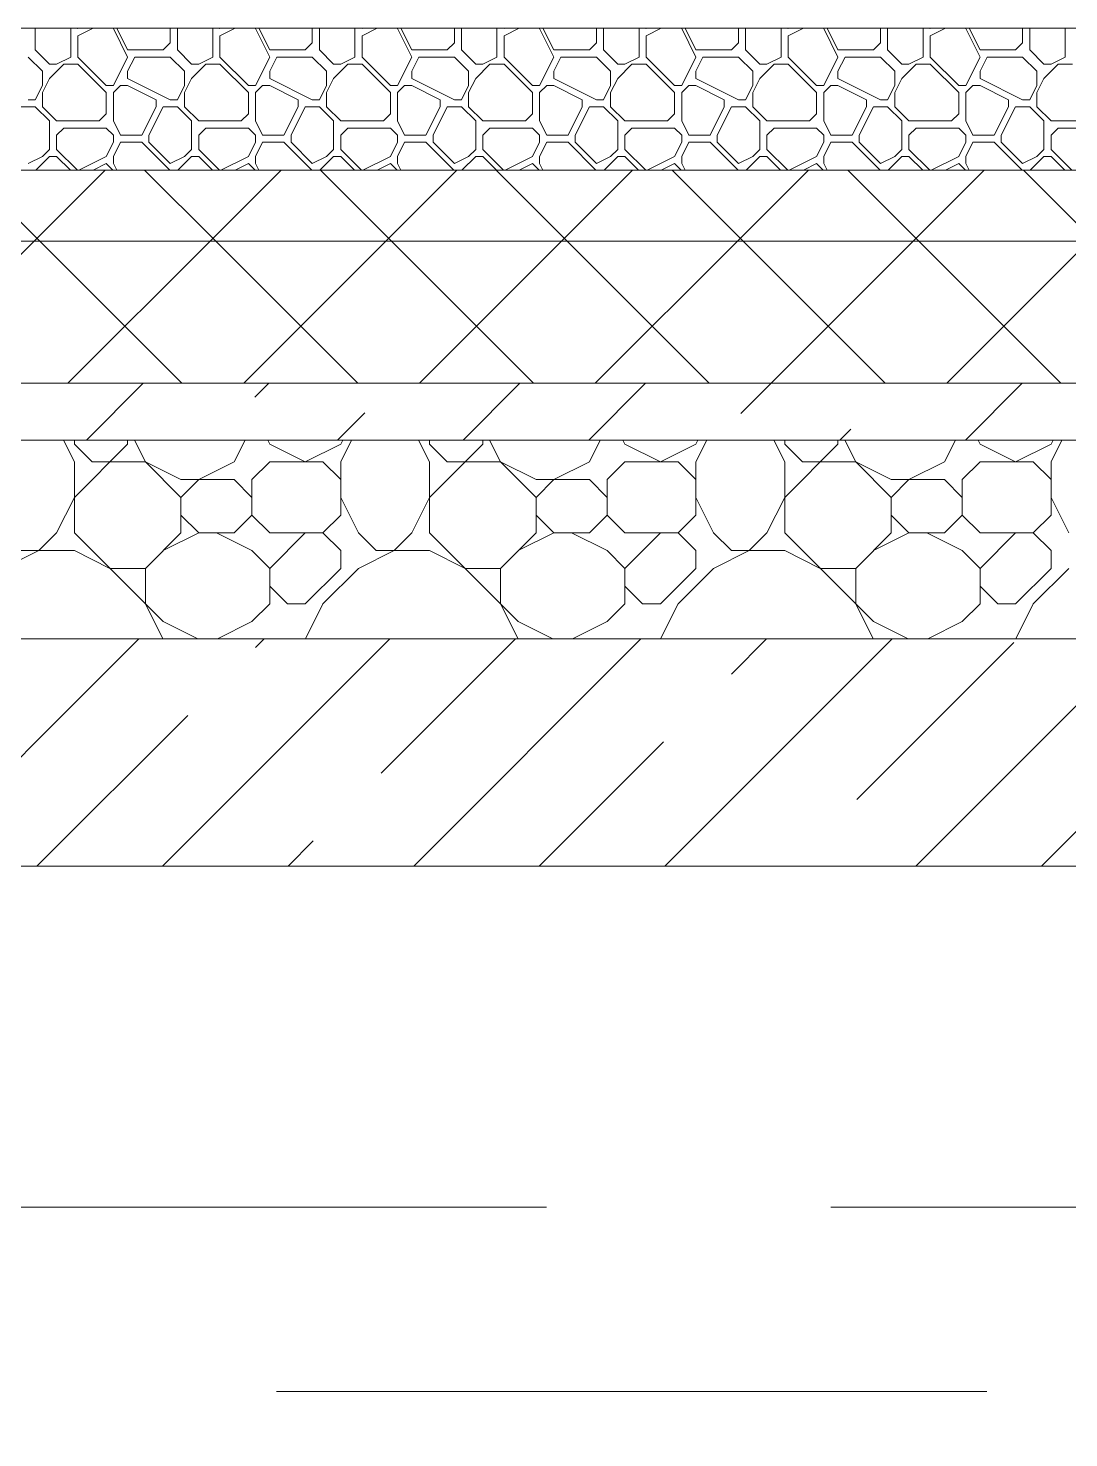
# Model space of a CAD drawing. Header units: millimetres. Extents: x 53645 to 137188, y 78097 to 135533.
# Drawn here: x 79912 to 80644, y 105797 to 106790 of the extents above; entities that cross this region are included whole.
import ezdxf

# ---------------------------------------------------------------- set-up
doc = ezdxf.new("R2010")
doc.units = ezdxf.units.MM
doc.linetypes.add('GOST2.303 4', pattern=[7, 5, -2, 0])
doc.layers.add('hatch', color=7, linetype='Continuous', lineweight=5)
doc.layers.add('Wall2', color=5, linetype='Continuous', lineweight=5)

msp = doc.modelspace()

# ---------------------------------------------------------------- linework, layer by layer
at = {"layer": 'hatch', "color": 251, "ltscale": 100}
for points in [[(79916.98, 106789.62), (79917.31, 106789.95)], [(79916.98, 106774.62), (79916.98, 106789.62)], [(79941.98, 106789.62), (79941.66, 106789.95)], [(79941.98, 106769.62), (79941.98, 106789.62)], [(79946.98, 106789.62), (79946.66, 106789.95)], [(79946.98, 106784.62), (79957.64, 106789.95)], [(79946.98, 106789.62), (79947.64, 106789.95)], [(79946.98, 106769.62), (79946.98, 106784.62)], [(79971.98, 106789.62), (79971.66, 106789.95)], [(79981.98, 106769.62), (79971.98, 106789.62)], [(79981.98, 106774.62), (79974.32, 106789.95)], [(80011.98, 106789.62), (80011.66, 106789.95)], [(80011.98, 106779.62), (80011.98, 106789.62)], [(80016.98, 106789.62), (80017.31, 106789.95)], [(80016.98, 106774.62), (80016.98, 106789.62)], [(80041.98, 106789.62), (80041.66, 106789.95)], [(80041.98, 106769.62), (80041.98, 106789.62)], [(80046.98, 106789.62), (80046.66, 106789.95)], [(80046.98, 106784.62), (80057.64, 106789.95)], [(80046.98, 106789.62), (80047.64, 106789.95)], [(80046.98, 106769.62), (80046.98, 106784.62)], [(80071.98, 106789.62), (80071.66, 106789.95)], [(80081.98, 106769.62), (80071.98, 106789.62)], [(80081.98, 106774.62), (80074.32, 106789.95)], [(80111.98, 106789.62), (80111.66, 106789.95)], [(80111.98, 106779.62), (80111.98, 106789.62)], [(80116.98, 106789.62), (80117.31, 106789.95)], [(80116.98, 106774.62), (80116.98, 106789.62)], [(80141.98, 106789.62), (80141.66, 106789.95)], [(80141.98, 106769.62), (80141.98, 106789.62)], [(80146.98, 106789.62), (80146.66, 106789.95)], [(80146.98, 106784.62), (80157.64, 106789.95)], [(80146.98, 106789.62), (80147.64, 106789.95)], [(80146.98, 106769.62), (80146.98, 106784.62)], [(80171.98, 106789.62), (80171.66, 106789.95)], [(80181.98, 106769.62), (80171.98, 106789.62)], [(80181.98, 106774.62), (80174.32, 106789.95)], [(80211.98, 106789.62), (80211.66, 106789.95)], [(80211.98, 106779.62), (80211.98, 106789.62)], [(80216.98, 106789.62), (80217.31, 106789.95)], [(80216.98, 106774.62), (80216.98, 106789.62)], [(80241.98, 106789.62), (80241.66, 106789.95)], [(80241.98, 106769.62), (80241.98, 106789.62)], [(80246.98, 106789.62), (80246.66, 106789.95)], [(80246.98, 106784.62), (80257.64, 106789.95)], [(80246.98, 106789.62), (80247.64, 106789.95)], [(80246.98, 106769.62), (80246.98, 106784.62)], [(80271.98, 106789.62), (80271.66, 106789.95)], [(80281.98, 106769.62), (80271.98, 106789.62)], [(80281.98, 106774.62), (80274.32, 106789.95)], [(80311.98, 106789.62), (80311.66, 106789.95)], [(80311.98, 106779.62), (80311.98, 106789.62)], [(80316.98, 106789.62), (80317.31, 106789.95)], [(80316.98, 106774.62), (80316.98, 106789.62)], [(80341.98, 106789.62), (80341.66, 106789.95)], [(80341.98, 106769.62), (80341.98, 106789.62)], [(80346.98, 106789.62), (80346.66, 106789.95)], [(80346.98, 106784.62), (80357.64, 106789.95)], [(80346.98, 106789.62), (80347.64, 106789.95)], [(80346.98, 106769.62), (80346.98, 106784.62)], [(80371.98, 106789.62), (80371.66, 106789.95)], [(80381.98, 106769.62), (80371.98, 106789.62)], [(80381.98, 106774.62), (80374.32, 106789.95)], [(80411.98, 106789.62), (80411.66, 106789.95)], [(80411.98, 106779.62), (80411.98, 106789.62)], [(80416.98, 106789.62), (80417.31, 106789.95)], [(80416.98, 106774.62), (80416.98, 106789.62)], [(80441.98, 106789.62), (80441.66, 106789.95)], [(80441.98, 106769.62), (80441.98, 106789.62)], [(80446.98, 106789.62), (80446.66, 106789.95)], [(80446.98, 106784.62), (80457.64, 106789.95)], [(80446.98, 106789.62), (80447.64, 106789.95)], [(80446.98, 106769.62), (80446.98, 106784.62)], [(80471.98, 106789.62), (80471.66, 106789.95)], [(80481.98, 106769.62), (80471.98, 106789.62)], [(80481.98, 106774.62), (80474.32, 106789.95)], [(80511.98, 106789.62), (80511.66, 106789.95)], [(80511.98, 106779.62), (80511.98, 106789.62)], [(80516.98, 106789.62), (80517.31, 106789.95)], [(80516.98, 106774.62), (80516.98, 106789.62)], [(80541.98, 106789.62), (80541.66, 106789.95)], [(80541.98, 106769.62), (80541.98, 106789.62)], [(80546.98, 106789.62), (80546.66, 106789.95)], [(80546.98, 106784.62), (80557.64, 106789.95)], [(80546.98, 106789.62), (80547.64, 106789.95)], [(80546.98, 106769.62), (80546.98, 106784.62)], [(80571.98, 106789.62), (80571.66, 106789.95)], [(80581.98, 106769.62), (80571.98, 106789.62)], [(80581.98, 106774.62), (80574.32, 106789.95)], [(80611.98, 106789.62), (80611.66, 106789.95)], [(80611.98, 106779.62), (80611.98, 106789.62)], [(80616.98, 106789.62), (80617.31, 106789.95)], [(80616.98, 106774.62), (80616.98, 106789.62)], [(80641.98, 106789.62), (80641.66, 106789.95)], [(80641.98, 106769.62), (80641.98, 106789.62)], [(79926.98, 106764.62), (79916.98, 106774.62)], [(79981.98, 106774.62), (80006.98, 106774.62)], [(80006.98, 106774.62), (80011.98, 106779.62)], [(80026.98, 106764.62), (80016.98, 106774.62)], [(80081.98, 106774.62), (80106.98, 106774.62)], [(80106.98, 106774.62), (80111.98, 106779.62)], [(80126.98, 106764.62), (80116.98, 106774.62)], [(80181.98, 106774.62), (80206.98, 106774.62)], [(80206.98, 106774.62), (80211.98, 106779.62)], [(80226.98, 106764.62), (80216.98, 106774.62)], [(80281.98, 106774.62), (80306.98, 106774.62)], [(80306.98, 106774.62), (80311.98, 106779.62)], [(80326.98, 106764.62), (80316.98, 106774.62)], [(80381.98, 106774.62), (80406.98, 106774.62)], [(80406.98, 106774.62), (80411.98, 106779.62)], [(80426.98, 106764.62), (80416.98, 106774.62)], [(80481.98, 106774.62), (80506.98, 106774.62)], [(80506.98, 106774.62), (80511.98, 106779.62)], [(80526.98, 106764.62), (80516.98, 106774.62)], [(80581.98, 106774.62), (80606.98, 106774.62)], [(80606.98, 106774.62), (80611.98, 106779.62)], [(80626.98, 106764.62), (80616.98, 106774.62)], [(79921.98, 106759.62), (79911.98, 106769.62)], [(79926.98, 106764.62), (79931.98, 106764.62)], [(79926.98, 106754.62), (79936.98, 106764.62)], [(79931.98, 106764.62), (79941.98, 106769.62)], [(79936.98, 106764.62), (79946.98, 106764.62)], [(79966.98, 106749.62), (79946.98, 106769.62)], [(79966.98, 106744.62), (79946.98, 106764.62)], [(79971.98, 106749.62), (79981.98, 106769.62)], [(79981.98, 106759.62), (79986.98, 106769.62)], [(79986.98, 106769.62), (80011.98, 106769.62)], [(80021.98, 106759.62), (80011.98, 106769.62)], [(80026.98, 106764.62), (80031.98, 106764.62)], [(80026.98, 106754.62), (80036.98, 106764.62)], [(80031.98, 106764.62), (80041.98, 106769.62)], [(80036.98, 106764.62), (80046.98, 106764.62)], [(80066.98, 106749.62), (80046.98, 106769.62)], [(80066.98, 106744.62), (80046.98, 106764.62)], [(80071.98, 106749.62), (80081.98, 106769.62)], [(80081.98, 106759.62), (80086.98, 106769.62)], [(80086.98, 106769.62), (80111.98, 106769.62)], [(80121.98, 106759.62), (80111.98, 106769.62)], [(80126.98, 106764.62), (80131.98, 106764.62)], [(80126.98, 106754.62), (80136.98, 106764.62)], [(80131.98, 106764.62), (80141.98, 106769.62)], [(80136.98, 106764.62), (80146.98, 106764.62)], [(80166.98, 106749.62), (80146.98, 106769.62)], [(80166.98, 106744.62), (80146.98, 106764.62)], [(80171.98, 106749.62), (80181.98, 106769.62)], [(80181.98, 106759.62), (80186.98, 106769.62)], [(80186.98, 106769.62), (80211.98, 106769.62)], [(80221.98, 106759.62), (80211.98, 106769.62)], [(80226.98, 106764.62), (80231.98, 106764.62)], [(80226.98, 106754.62), (80236.98, 106764.62)], [(80231.98, 106764.62), (80241.98, 106769.62)], [(80236.98, 106764.62), (80246.98, 106764.62)], [(80266.98, 106749.62), (80246.98, 106769.62)], [(80266.98, 106744.62), (80246.98, 106764.62)], [(80271.98, 106749.62), (80281.98, 106769.62)], [(80281.98, 106759.62), (80286.98, 106769.62)], [(80286.98, 106769.62), (80311.98, 106769.62)], [(80321.98, 106759.62), (80311.98, 106769.62)], [(80326.98, 106764.62), (80331.98, 106764.62)], [(80326.98, 106754.62), (80336.98, 106764.62)], [(80331.98, 106764.62), (80341.98, 106769.62)], [(80336.98, 106764.62), (80346.98, 106764.62)], [(80366.98, 106749.62), (80346.98, 106769.62)], [(80366.98, 106744.62), (80346.98, 106764.62)], [(80371.98, 106749.62), (80381.98, 106769.62)], [(80381.98, 106759.62), (80386.98, 106769.62)], [(80386.98, 106769.62), (80411.98, 106769.62)], [(80421.98, 106759.62), (80411.98, 106769.62)], [(80426.98, 106764.62), (80431.98, 106764.62)], [(80426.98, 106754.62), (80436.98, 106764.62)], [(80431.98, 106764.62), (80441.98, 106769.62)], [(80436.98, 106764.62), (80446.98, 106764.62)], [(80466.98, 106749.62), (80446.98, 106769.62)], [(80466.98, 106744.62), (80446.98, 106764.62)], [(80471.98, 106749.62), (80481.98, 106769.62)], [(80481.98, 106759.62), (80486.98, 106769.62)], [(80486.98, 106769.62), (80511.98, 106769.62)], [(80521.98, 106759.62), (80511.98, 106769.62)], [(80526.98, 106764.62), (80531.98, 106764.62)], [(80526.98, 106754.62), (80536.98, 106764.62)], [(80531.98, 106764.62), (80541.98, 106769.62)], [(80536.98, 106764.62), (80546.98, 106764.62)], [(80566.98, 106749.62), (80546.98, 106769.62)], [(80566.98, 106744.62), (80546.98, 106764.62)], [(80571.98, 106749.62), (80581.98, 106769.62)], [(80581.98, 106759.62), (80586.98, 106769.62)], [(80586.98, 106769.62), (80611.98, 106769.62)], [(80621.98, 106759.62), (80611.98, 106769.62)], [(80626.98, 106764.62), (80631.98, 106764.62)], [(80626.98, 106754.62), (80636.98, 106764.62)], [(80631.98, 106764.62), (80641.98, 106769.62)], [(80636.98, 106764.62), (80646.98, 106764.62)], [(79921.98, 106749.62), (79921.98, 106759.62)], [(79921.98, 106744.62), (79926.98, 106754.62)], [(79981.98, 106754.62), (79981.98, 106759.62)], [(80011.98, 106739.62), (79981.98, 106754.62)], [(80021.98, 106749.62), (80021.98, 106759.62)], [(80021.98, 106744.62), (80026.98, 106754.62)], [(80081.98, 106754.62), (80081.98, 106759.62)], [(80111.98, 106739.62), (80081.98, 106754.62)], [(80121.98, 106749.62), (80121.98, 106759.62)], [(80121.98, 106744.62), (80126.98, 106754.62)], [(80181.98, 106754.62), (80181.98, 106759.62)], [(80211.98, 106739.62), (80181.98, 106754.62)], [(80221.98, 106749.62), (80221.98, 106759.62)], [(80221.98, 106744.62), (80226.98, 106754.62)], [(80281.98, 106754.62), (80281.98, 106759.62)], [(80311.98, 106739.62), (80281.98, 106754.62)], [(80321.98, 106749.62), (80321.98, 106759.62)], [(80321.98, 106744.62), (80326.98, 106754.62)], [(80381.98, 106754.62), (80381.98, 106759.62)], [(80411.98, 106739.62), (80381.98, 106754.62)], [(80421.98, 106749.62), (80421.98, 106759.62)], [(80421.98, 106744.62), (80426.98, 106754.62)], [(80481.98, 106754.62), (80481.98, 106759.62)], [(80511.98, 106739.62), (80481.98, 106754.62)], [(80521.98, 106749.62), (80521.98, 106759.62)], [(80521.98, 106744.62), (80526.98, 106754.62)], [(80581.98, 106754.62), (80581.98, 106759.62)], [(80611.98, 106739.62), (80581.98, 106754.62)], [(80621.98, 106749.62), (80621.98, 106759.62)], [(80621.98, 106744.62), (80626.98, 106754.62)], [(79916.98, 106739.62), (79921.98, 106749.62)], [(79916.98, 106739.62), (79921.98, 106749.62)], [(79921.98, 106734.62), (79921.98, 106744.62)], [(79966.98, 106749.62), (79971.98, 106749.62)], [(79966.98, 106729.62), (79966.98, 106744.62)], [(79971.98, 106744.62), (79976.98, 106749.62)], [(79971.98, 106724.62), (79971.98, 106744.62)], [(79976.98, 106749.62), (79981.98, 106749.62)], [(80001.98, 106739.62), (79981.98, 106749.62)], [(80016.98, 106739.62), (80021.98, 106749.62)], [(80016.98, 106739.62), (80021.98, 106749.62)], [(80021.98, 106734.62), (80021.98, 106744.62)], [(80066.98, 106749.62), (80071.98, 106749.62)], [(80066.98, 106729.62), (80066.98, 106744.62)], [(80071.98, 106744.62), (80076.98, 106749.62)], [(80071.98, 106724.62), (80071.98, 106744.62)], [(80076.98, 106749.62), (80081.98, 106749.62)], [(80101.98, 106739.62), (80081.98, 106749.62)], [(80116.98, 106739.62), (80121.98, 106749.62)], [(80116.98, 106739.62), (80121.98, 106749.62)], [(80121.98, 106734.62), (80121.98, 106744.62)], [(80166.98, 106749.62), (80171.98, 106749.62)], [(80166.98, 106729.62), (80166.98, 106744.62)], [(80171.98, 106744.62), (80176.98, 106749.62)], [(80171.98, 106724.62), (80171.98, 106744.62)], [(80176.98, 106749.62), (80181.98, 106749.62)], [(80201.98, 106739.62), (80181.98, 106749.62)], [(80216.98, 106739.62), (80221.98, 106749.62)], [(80216.98, 106739.62), (80221.98, 106749.62)], [(80221.98, 106734.62), (80221.98, 106744.62)], [(80266.98, 106749.62), (80271.98, 106749.62)], [(80266.98, 106729.62), (80266.98, 106744.62)], [(80271.98, 106744.62), (80276.98, 106749.62)], [(80271.98, 106724.62), (80271.98, 106744.62)], [(80276.98, 106749.62), (80281.98, 106749.62)], [(80301.98, 106739.62), (80281.98, 106749.62)], [(80316.98, 106739.62), (80321.98, 106749.62)], [(80316.98, 106739.62), (80321.98, 106749.62)], [(80321.98, 106734.62), (80321.98, 106744.62)], [(80366.98, 106749.62), (80371.98, 106749.62)], [(80366.98, 106729.62), (80366.98, 106744.62)], [(80371.98, 106744.62), (80376.98, 106749.62)], [(80371.98, 106724.62), (80371.98, 106744.62)], [(80376.98, 106749.62), (80381.98, 106749.62)], [(80401.98, 106739.62), (80381.98, 106749.62)], [(80416.98, 106739.62), (80421.98, 106749.62)], [(80416.98, 106739.62), (80421.98, 106749.62)], [(80421.98, 106734.62), (80421.98, 106744.62)], [(80466.98, 106749.62), (80471.98, 106749.62)], [(80466.98, 106729.62), (80466.98, 106744.62)], [(80471.98, 106744.62), (80476.98, 106749.62)], [(80471.98, 106724.62), (80471.98, 106744.62)], [(80476.98, 106749.62), (80481.98, 106749.62)], [(80501.98, 106739.62), (80481.98, 106749.62)], [(80516.98, 106739.62), (80521.98, 106749.62)], [(80516.98, 106739.62), (80521.98, 106749.62)], [(80521.98, 106734.62), (80521.98, 106744.62)], [(80566.98, 106749.62), (80571.98, 106749.62)], [(80566.98, 106729.62), (80566.98, 106744.62)], [(80571.98, 106744.62), (80576.98, 106749.62)], [(80571.98, 106724.62), (80571.98, 106744.62)], [(80576.98, 106749.62), (80581.98, 106749.62)], [(80601.98, 106739.62), (80581.98, 106749.62)], [(80616.98, 106739.62), (80621.98, 106749.62)], [(80616.98, 106739.62), (80621.98, 106749.62)], [(80621.98, 106734.62), (80621.98, 106744.62)], [(79906.98, 106734.62), (79916.98, 106734.62)], [(79911.98, 106739.62), (79916.98, 106739.62)], [(79926.98, 106724.62), (79916.98, 106734.62)], [(79931.98, 106724.62), (79921.98, 106734.62)], [(79991.98, 106714.62), (80001.98, 106734.62)], [(79996.98, 106714.62), (80006.98, 106734.62)], [(80001.98, 106734.62), (80001.98, 106739.62)], [(80006.98, 106734.62), (80016.98, 106734.62)], [(80011.98, 106739.62), (80016.98, 106739.62)], [(80026.98, 106724.62), (80016.98, 106734.62)], [(80031.98, 106724.62), (80021.98, 106734.62)], [(80091.98, 106714.62), (80101.98, 106734.62)], [(80096.98, 106714.62), (80106.98, 106734.62)], [(80101.98, 106734.62), (80101.98, 106739.62)], [(80106.98, 106734.62), (80116.98, 106734.62)], [(80111.98, 106739.62), (80116.98, 106739.62)], [(80126.98, 106724.62), (80116.98, 106734.62)], [(80131.98, 106724.62), (80121.98, 106734.62)], [(80191.98, 106714.62), (80201.98, 106734.62)], [(80196.98, 106714.62), (80206.98, 106734.62)], [(80201.98, 106734.62), (80201.98, 106739.62)], [(80206.98, 106734.62), (80216.98, 106734.62)], [(80211.98, 106739.62), (80216.98, 106739.62)], [(80226.98, 106724.62), (80216.98, 106734.62)], [(80231.98, 106724.62), (80221.98, 106734.62)], [(80291.98, 106714.62), (80301.98, 106734.62)], [(80296.98, 106714.62), (80306.98, 106734.62)], [(80301.98, 106734.62), (80301.98, 106739.62)], [(80306.98, 106734.62), (80316.98, 106734.62)], [(80311.98, 106739.62), (80316.98, 106739.62)], [(80326.98, 106724.62), (80316.98, 106734.62)], [(80331.98, 106724.62), (80321.98, 106734.62)], [(80391.98, 106714.62), (80401.98, 106734.62)], [(80396.98, 106714.62), (80406.98, 106734.62)], [(80401.98, 106734.62), (80401.98, 106739.62)], [(80406.98, 106734.62), (80416.98, 106734.62)], [(80411.98, 106739.62), (80416.98, 106739.62)], [(80426.98, 106724.62), (80416.98, 106734.62)], [(80431.98, 106724.62), (80421.98, 106734.62)], [(80491.98, 106714.62), (80501.98, 106734.62)], [(80496.98, 106714.62), (80506.98, 106734.62)], [(80501.98, 106734.62), (80501.98, 106739.62)], [(80506.98, 106734.62), (80516.98, 106734.62)], [(80511.98, 106739.62), (80516.98, 106739.62)], [(80526.98, 106724.62), (80516.98, 106734.62)], [(80531.98, 106724.62), (80521.98, 106734.62)], [(80591.98, 106714.62), (80601.98, 106734.62)], [(80596.98, 106714.62), (80606.98, 106734.62)], [(80601.98, 106734.62), (80601.98, 106739.62)], [(80606.98, 106734.62), (80616.98, 106734.62)], [(80611.98, 106739.62), (80616.98, 106739.62)], [(80626.98, 106724.62), (80616.98, 106734.62)], [(80631.98, 106724.62), (80621.98, 106734.62)], [(79926.98, 106704.62), (79926.98, 106724.62)], [(79931.98, 106724.62), (79961.98, 106724.62)], [(79961.98, 106724.62), (79966.98, 106729.62)], [(79976.98, 106714.62), (79971.98, 106724.62)], [(80026.98, 106704.62), (80026.98, 106724.62)], [(80031.98, 106724.62), (80061.98, 106724.62)], [(80061.98, 106724.62), (80066.98, 106729.62)], [(80076.98, 106714.62), (80071.98, 106724.62)], [(80126.98, 106704.62), (80126.98, 106724.62)], [(80131.98, 106724.62), (80161.98, 106724.62)], [(80161.98, 106724.62), (80166.98, 106729.62)], [(80176.98, 106714.62), (80171.98, 106724.62)], [(80226.98, 106704.62), (80226.98, 106724.62)], [(80231.98, 106724.62), (80261.98, 106724.62)], [(80261.98, 106724.62), (80266.98, 106729.62)], [(80276.98, 106714.62), (80271.98, 106724.62)], [(80326.98, 106704.62), (80326.98, 106724.62)], [(80331.98, 106724.62), (80361.98, 106724.62)], [(80361.98, 106724.62), (80366.98, 106729.62)], [(80376.98, 106714.62), (80371.98, 106724.62)], [(80426.98, 106704.62), (80426.98, 106724.62)], [(80431.98, 106724.62), (80461.98, 106724.62)], [(80461.98, 106724.62), (80466.98, 106729.62)], [(80476.98, 106714.62), (80471.98, 106724.62)], [(80526.98, 106704.62), (80526.98, 106724.62)], [(80531.98, 106724.62), (80561.98, 106724.62)], [(80561.98, 106724.62), (80566.98, 106729.62)], [(80576.98, 106714.62), (80571.98, 106724.62)], [(80626.98, 106704.62), (80626.98, 106724.62)], [(80631.98, 106724.62), (80661.98, 106724.62)], [(79931.98, 106714.62), (79936.98, 106719.62)], [(79931.98, 106704.62), (79931.98, 106714.62)], [(79936.98, 106719.62), (79966.98, 106719.62)], [(79971.98, 106714.62), (79966.98, 106719.62)], [(79971.98, 106709.62), (79971.98, 106714.62)], [(79976.98, 106714.62), (79991.98, 106714.62)], [(79996.98, 106709.62), (79996.98, 106714.62)], [(80031.98, 106714.62), (80036.98, 106719.62)], [(80031.98, 106704.62), (80031.98, 106714.62)], [(80036.98, 106719.62), (80066.98, 106719.62)], [(80071.98, 106714.62), (80066.98, 106719.62)], [(80071.98, 106709.62), (80071.98, 106714.62)], [(80076.98, 106714.62), (80091.98, 106714.62)], [(80096.98, 106709.62), (80096.98, 106714.62)], [(80131.98, 106714.62), (80136.98, 106719.62)], [(80131.98, 106704.62), (80131.98, 106714.62)], [(80136.98, 106719.62), (80166.98, 106719.62)], [(80171.98, 106714.62), (80166.98, 106719.62)], [(80171.98, 106709.62), (80171.98, 106714.62)], [(80176.98, 106714.62), (80191.98, 106714.62)], [(80196.98, 106709.62), (80196.98, 106714.62)], [(80231.98, 106714.62), (80236.98, 106719.62)], [(80231.98, 106704.62), (80231.98, 106714.62)], [(80236.98, 106719.62), (80266.98, 106719.62)], [(80271.98, 106714.62), (80266.98, 106719.62)], [(80271.98, 106709.62), (80271.98, 106714.62)], [(80276.98, 106714.62), (80291.98, 106714.62)], [(80296.98, 106709.62), (80296.98, 106714.62)], [(80331.98, 106714.62), (80336.98, 106719.62)], [(80331.98, 106704.62), (80331.98, 106714.62)], [(80336.98, 106719.62), (80366.98, 106719.62)], [(80371.98, 106714.62), (80366.98, 106719.62)], [(80371.98, 106709.62), (80371.98, 106714.62)], [(80376.98, 106714.62), (80391.98, 106714.62)], [(80396.98, 106709.62), (80396.98, 106714.62)], [(80431.98, 106714.62), (80436.98, 106719.62)], [(80431.98, 106704.62), (80431.98, 106714.62)], [(80436.98, 106719.62), (80466.98, 106719.62)], [(80471.98, 106714.62), (80466.98, 106719.62)], [(80471.98, 106709.62), (80471.98, 106714.62)], [(80476.98, 106714.62), (80491.98, 106714.62)], [(80496.98, 106709.62), (80496.98, 106714.62)], [(80531.98, 106714.62), (80536.98, 106719.62)], [(80531.98, 106704.62), (80531.98, 106714.62)], [(80536.98, 106719.62), (80566.98, 106719.62)], [(80571.98, 106714.62), (80566.98, 106719.62)], [(80571.98, 106709.62), (80571.98, 106714.62)], [(80576.98, 106714.62), (80591.98, 106714.62)], [(80596.98, 106709.62), (80596.98, 106714.62)], [(80631.98, 106714.62), (80636.98, 106719.62)], [(80631.98, 106704.62), (80631.98, 106714.62)], [(80636.98, 106719.62), (80666.98, 106719.62)], [(79921.98, 106699.62), (79926.98, 106704.62)], [(79946.66, 106689.95), (79931.98, 106704.62)], [(79966.98, 106699.62), (79971.98, 106709.62)], [(79971.98, 106699.62), (79976.98, 106709.62)], [(79976.98, 106709.62), (79991.98, 106709.62)], [(80011.66, 106689.95), (79991.98, 106709.62)], [(80011.98, 106694.62), (79996.98, 106709.62)], [(80021.98, 106699.62), (80026.98, 106704.62)], [(80046.66, 106689.95), (80031.98, 106704.62)], [(80066.98, 106699.62), (80071.98, 106709.62)], [(80071.98, 106699.62), (80076.98, 106709.62)], [(80076.98, 106709.62), (80091.98, 106709.62)], [(80111.66, 106689.95), (80091.98, 106709.62)], [(80111.98, 106694.62), (80096.98, 106709.62)], [(80121.98, 106699.62), (80126.98, 106704.62)], [(80146.66, 106689.95), (80131.98, 106704.62)], [(80166.98, 106699.62), (80171.98, 106709.62)], [(80171.98, 106699.62), (80176.98, 106709.62)], [(80176.98, 106709.62), (80191.98, 106709.62)], [(80211.66, 106689.95), (80191.98, 106709.62)], [(80211.98, 106694.62), (80196.98, 106709.62)], [(80221.98, 106699.62), (80226.98, 106704.62)], [(80246.66, 106689.95), (80231.98, 106704.62)], [(80266.98, 106699.62), (80271.98, 106709.62)], [(80271.98, 106699.62), (80276.98, 106709.62)], [(80276.98, 106709.62), (80291.98, 106709.62)], [(80311.66, 106689.95), (80291.98, 106709.62)], [(80311.98, 106694.62), (80296.98, 106709.62)], [(80321.98, 106699.62), (80326.98, 106704.62)], [(80346.66, 106689.95), (80331.98, 106704.62)], [(80366.98, 106699.62), (80371.98, 106709.62)], [(80371.98, 106699.62), (80376.98, 106709.62)], [(80376.98, 106709.62), (80391.98, 106709.62)], [(80411.66, 106689.95), (80391.98, 106709.62)], [(80411.98, 106694.62), (80396.98, 106709.62)], [(80421.98, 106699.62), (80426.98, 106704.62)], [(80446.66, 106689.95), (80431.98, 106704.62)], [(80466.98, 106699.62), (80471.98, 106709.62)], [(80471.98, 106699.62), (80476.98, 106709.62)], [(80476.98, 106709.62), (80491.98, 106709.62)], [(80511.66, 106689.95), (80491.98, 106709.62)], [(80511.98, 106694.62), (80496.98, 106709.62)], [(80521.98, 106699.62), (80526.98, 106704.62)], [(80546.66, 106689.95), (80531.98, 106704.62)], [(80566.98, 106699.62), (80571.98, 106709.62)], [(80571.98, 106699.62), (80576.98, 106709.62)], [(80576.98, 106709.62), (80591.98, 106709.62)], [(80611.66, 106689.95), (80591.98, 106709.62)], [(80611.98, 106694.62), (80596.98, 106709.62)], [(80621.98, 106699.62), (80626.98, 106704.62)], [(80646.66, 106689.95), (80631.98, 106704.62)], [(79911.98, 106694.62), (79921.98, 106699.62)], [(79917.31, 106689.95), (79926.98, 106699.62)], [(79926.98, 106699.62), (79931.98, 106699.62)], [(79941.66, 106689.95), (79931.98, 106699.62)], [(79947.64, 106689.95), (79966.98, 106699.62)], [(79957.64, 106689.95), (79966.98, 106694.62)], [(79971.66, 106689.95), (79966.98, 106694.62)], [(79971.98, 106694.62), (79971.98, 106699.62)], [(79974.32, 106689.95), (79971.98, 106694.62)], [(80011.98, 106694.62), (80021.98, 106699.62)], [(80017.31, 106689.95), (80026.98, 106699.62)], [(80026.98, 106699.62), (80031.98, 106699.62)], [(80041.66, 106689.95), (80031.98, 106699.62)], [(80047.64, 106689.95), (80066.98, 106699.62)], [(80057.64, 106689.95), (80066.98, 106694.62)], [(80071.66, 106689.95), (80066.98, 106694.62)], [(80071.98, 106694.62), (80071.98, 106699.62)], [(80074.32, 106689.95), (80071.98, 106694.62)], [(80111.98, 106694.62), (80121.98, 106699.62)], [(80117.31, 106689.95), (80126.98, 106699.62)], [(80126.98, 106699.62), (80131.98, 106699.62)], [(80141.66, 106689.95), (80131.98, 106699.62)], [(80147.64, 106689.95), (80166.98, 106699.62)], [(80157.64, 106689.95), (80166.98, 106694.62)], [(80171.66, 106689.95), (80166.98, 106694.62)], [(80171.98, 106694.62), (80171.98, 106699.62)], [(80174.32, 106689.95), (80171.98, 106694.62)], [(80211.98, 106694.62), (80221.98, 106699.62)], [(80217.31, 106689.95), (80226.98, 106699.62)], [(80226.98, 106699.62), (80231.98, 106699.62)], [(80241.66, 106689.95), (80231.98, 106699.62)], [(80247.64, 106689.95), (80266.98, 106699.62)], [(80257.64, 106689.95), (80266.98, 106694.62)], [(80271.66, 106689.95), (80266.98, 106694.62)], [(80271.98, 106694.62), (80271.98, 106699.62)], [(80274.32, 106689.95), (80271.98, 106694.62)], [(80311.98, 106694.62), (80321.98, 106699.62)], [(80317.31, 106689.95), (80326.98, 106699.62)], [(80326.98, 106699.62), (80331.98, 106699.62)], [(80341.66, 106689.95), (80331.98, 106699.62)], [(80347.64, 106689.95), (80366.98, 106699.62)], [(80357.64, 106689.95), (80366.98, 106694.62)], [(80371.66, 106689.95), (80366.98, 106694.62)], [(80371.98, 106694.62), (80371.98, 106699.62)], [(80374.32, 106689.95), (80371.98, 106694.62)], [(80411.98, 106694.62), (80421.98, 106699.62)], [(80417.31, 106689.95), (80426.98, 106699.62)], [(80426.98, 106699.62), (80431.98, 106699.62)], [(80441.66, 106689.95), (80431.98, 106699.62)], [(80447.64, 106689.95), (80466.98, 106699.62)], [(80457.64, 106689.95), (80466.98, 106694.62)], [(80471.66, 106689.95), (80466.98, 106694.62)], [(80471.98, 106694.62), (80471.98, 106699.62)], [(80474.32, 106689.95), (80471.98, 106694.62)], [(80511.98, 106694.62), (80521.98, 106699.62)], [(80517.31, 106689.95), (80526.98, 106699.62)], [(80526.98, 106699.62), (80531.98, 106699.62)], [(80541.66, 106689.95), (80531.98, 106699.62)], [(80547.64, 106689.95), (80566.98, 106699.62)], [(80557.64, 106689.95), (80566.98, 106694.62)], [(80571.66, 106689.95), (80566.98, 106694.62)], [(80571.98, 106694.62), (80571.98, 106699.62)], [(80574.32, 106689.95), (80571.98, 106694.62)], [(80611.98, 106694.62), (80621.98, 106699.62)], [(80617.31, 106689.95), (80626.98, 106699.62)], [(80626.98, 106699.62), (80631.98, 106699.62)], [(80641.66, 106689.95), (80631.98, 106699.62)], [(81536.87, 106689.95), (75406.87, 106689.95)], [(75406.87, 106689.95), (81536.87, 106689.95)], [(79920.21, 106639.95), (79870.21, 106689.95)], [(79916.23, 106639.95), (79966.23, 106689.95)], [(80043.95, 106639.95), (79993.95, 106689.95)], [(80039.97, 106639.95), (80089.97, 106689.95)], [(80167.7, 106639.95), (80117.7, 106689.95)], [(80163.71, 106639.95), (80213.71, 106689.95)], [(80291.44, 106639.95), (80241.44, 106689.95)], [(80287.46, 106639.95), (80337.46, 106689.95)], [(80415.19, 106639.95), (80365.19, 106689.95)], [(80411.2, 106639.95), (80461.2, 106689.95)], [(80538.93, 106639.95), (80488.93, 106689.95)], [(80534.94, 106639.95), (80584.94, 106689.95)], [(80662.67, 106639.95), (80612.67, 106689.95)], [(81536.87, 106639.95), (75406.87, 106639.95)], [(75406.87, 106639.95), (81536.87, 106639.95)], [(79816.23, 106539.95), (79916.23, 106639.95)], [(80020.21, 106539.95), (79920.21, 106639.95)], [(79939.97, 106539.95), (80039.97, 106639.95)], [(80143.95, 106539.95), (80043.95, 106639.95)], [(80063.71, 106539.95), (80163.71, 106639.95)], [(80267.7, 106539.95), (80167.7, 106639.95)], [(80187.46, 106539.95), (80287.46, 106639.95)], [(80391.44, 106539.95), (80291.44, 106639.95)], [(80311.2, 106539.95), (80411.2, 106639.95)], [(80515.19, 106539.95), (80415.19, 106639.95)], [(80434.94, 106539.95), (80534.94, 106639.95)], [(80638.93, 106539.95), (80538.93, 106639.95)], [(80558.69, 106539.95), (80658.69, 106639.95)], [(81536.87, 106539.95), (75406.87, 106539.95)], [(81536.87, 106539.95), (75406.87, 106539.95)], [(79953, 106499.95), (79993, 106539.95)], [(80071.57, 106530.13), (80081.39, 106539.95)], [(80218.17, 106499.95), (80258.17, 106539.95)], [(80306.56, 106499.95), (80346.56, 106539.95)], [(80413.64, 106518.64), (80434.94, 106539.95)], [(80571.72, 106499.95), (80611.72, 106539.95)], [(80129.78, 106499.95), (80148.91, 106519.08)], [(80483.33, 106499.95), (80490.97, 106507.59)], [(75406.87, 106499.95), (81536.87, 106499.95)], [(75406.87, 106499.95), (81536.87, 106499.95)], [(79944.48, 106484.62), (79936.82, 106499.95)], [(79944.48, 106497.12), (79944.48, 106499.95)], [(79944.48, 106459.62), (79981.98, 106497.12)], [(79956.98, 106484.62), (79944.48, 106497.12)], [(79981.98, 106497.12), (79981.98, 106499.95)], [(79994.48, 106484.62), (79986.82, 106499.95)], [(80056.98, 106484.62), (80064.65, 106499.95)], [(80081.98, 106497.12), (80080.57, 106499.95)], [(80106.98, 106484.62), (80081.99, 106497.12)], [(80106.98, 106484.62), (80131.98, 106497.12)], [(80131.98, 106484.62), (80139.65, 106499.95)], [(80131.98, 106497.12), (80133.4, 106499.95)], [(80194.48, 106484.62), (80186.82, 106499.95)], [(80194.48, 106497.12), (80194.48, 106499.95)], [(80194.48, 106459.62), (80231.98, 106497.12)], [(80206.98, 106484.62), (80194.48, 106497.12)], [(80231.98, 106497.12), (80231.98, 106499.95)], [(80244.48, 106484.62), (80236.82, 106499.95)], [(80306.98, 106484.62), (80314.65, 106499.95)], [(80331.98, 106497.12), (80330.57, 106499.95)], [(80356.98, 106484.62), (80331.99, 106497.12)], [(80356.98, 106484.62), (80381.98, 106497.12)], [(80381.98, 106484.62), (80389.65, 106499.95)], [(80381.98, 106497.12), (80383.4, 106499.95)], [(80444.48, 106484.62), (80436.82, 106499.95)], [(80444.48, 106497.12), (80444.48, 106499.95)], [(80444.48, 106459.62), (80481.98, 106497.12)], [(80456.98, 106484.62), (80444.48, 106497.12)], [(80481.98, 106497.12), (80481.98, 106499.95)], [(80494.48, 106484.62), (80486.82, 106499.95)], [(80556.98, 106484.62), (80564.65, 106499.95)], [(80581.98, 106497.12), (80580.57, 106499.95)], [(80606.98, 106484.62), (80581.99, 106497.12)], [(80606.98, 106484.62), (80631.98, 106497.12)], [(80631.98, 106484.62), (80639.65, 106499.95)], [(80631.98, 106497.12), (80633.4, 106499.95)], [(79944.48, 106434.62), (79944.48, 106484.62)], [(79956.98, 106484.62), (79994.48, 106484.62)], [(80019.48, 106459.62), (79994.48, 106484.62)], [(80019.48, 106472.12), (79994.49, 106484.62)], [(80031.98, 106472.12), (80056.98, 106484.62)], [(80069.48, 106472.12), (80081.98, 106484.62)], [(80081.98, 106484.62), (80119.48, 106484.62)], [(80131.98, 106472.12), (80119.48, 106484.62)], [(80131.98, 106447.12), (80131.98, 106484.62)], [(80194.48, 106434.62), (80194.48, 106484.62)], [(80206.98, 106484.62), (80244.48, 106484.62)], [(80269.48, 106459.62), (80244.48, 106484.62)], [(80269.48, 106472.12), (80244.49, 106484.62)], [(80281.98, 106472.12), (80306.98, 106484.62)], [(80319.48, 106472.12), (80331.98, 106484.62)], [(80331.98, 106484.62), (80369.48, 106484.62)], [(80381.98, 106472.12), (80369.48, 106484.62)], [(80381.98, 106447.12), (80381.98, 106484.62)], [(80444.48, 106434.62), (80444.48, 106484.62)], [(80456.98, 106484.62), (80494.48, 106484.62)], [(80519.48, 106459.62), (80494.48, 106484.62)], [(80519.48, 106472.12), (80494.49, 106484.62)], [(80531.98, 106472.12), (80556.98, 106484.62)], [(80569.48, 106472.12), (80581.98, 106484.62)], [(80581.98, 106484.62), (80619.48, 106484.62)], [(80631.98, 106472.12), (80619.48, 106484.62)], [(80631.98, 106447.12), (80631.98, 106484.62)], [(80019.48, 106472.12), (80056.98, 106472.12)], [(80019.48, 106459.62), (80031.98, 106472.12)], [(80069.48, 106459.62), (80056.98, 106472.12)], [(80069.48, 106447.12), (80069.48, 106472.12)], [(80269.48, 106472.12), (80306.98, 106472.12)], [(80269.48, 106459.62), (80281.98, 106472.12)], [(80319.48, 106459.62), (80306.98, 106472.12)], [(80319.48, 106447.12), (80319.48, 106472.12)], [(80519.48, 106472.12), (80556.98, 106472.12)], [(80519.48, 106459.62), (80531.98, 106472.12)], [(80569.48, 106459.62), (80556.98, 106472.12)], [(80569.48, 106447.12), (80569.48, 106472.12)], [(79931.98, 106434.62), (79944.48, 106459.62)], [(80019.48, 106434.62), (80019.48, 106459.62)], [(80144.48, 106434.62), (80131.98, 106459.62)], [(80181.98, 106434.62), (80194.48, 106459.62)], [(80269.48, 106434.62), (80269.48, 106459.62)], [(80394.48, 106434.62), (80381.98, 106459.62)], [(80431.98, 106434.62), (80444.48, 106459.62)], [(80519.48, 106434.62), (80519.48, 106459.62)], [(80644.48, 106434.62), (80631.98, 106459.62)], [(80031.98, 106434.62), (80019.48, 106447.12)], [(80056.98, 106434.62), (80069.48, 106447.12)], [(80081.98, 106434.62), (80069.48, 106447.12)], [(80119.48, 106434.62), (80131.98, 106447.12)], [(80281.98, 106434.62), (80269.48, 106447.12)], [(80306.98, 106434.62), (80319.48, 106447.12)], [(80331.98, 106434.62), (80319.48, 106447.12)], [(80369.48, 106434.62), (80381.98, 106447.12)], [(80531.98, 106434.62), (80519.48, 106447.12)], [(80556.98, 106434.62), (80569.48, 106447.12)], [(80581.98, 106434.62), (80569.48, 106447.12)], [(80619.48, 106434.62), (80631.98, 106447.12)], [(79919.48, 106422.12), (79931.98, 106434.62)], [(80006.98, 106372.12), (79944.48, 106434.62)], [(79994.48, 106409.62), (80019.48, 106434.62)], [(80006.98, 106422.12), (80031.98, 106434.62)], [(80031.98, 106434.62), (80056.98, 106434.62)], [(80069.48, 106422.12), (80044.49, 106434.62)], [(80081.98, 106434.62), (80119.48, 106434.62)], [(80081.98, 106409.62), (80106.98, 106434.62)], [(80131.98, 106422.12), (80119.48, 106434.62)], [(80156.98, 106422.12), (80144.48, 106434.62)], [(80169.48, 106422.12), (80181.98, 106434.62)], [(80256.98, 106372.12), (80194.48, 106434.62)], [(80244.48, 106409.62), (80269.48, 106434.62)], [(80256.98, 106422.12), (80281.98, 106434.62)], [(80281.98, 106434.62), (80306.98, 106434.62)], [(80319.48, 106422.12), (80294.49, 106434.62)], [(80331.98, 106434.62), (80369.48, 106434.62)], [(80331.98, 106409.62), (80356.98, 106434.62)], [(80381.98, 106422.12), (80369.48, 106434.62)], [(80406.98, 106422.12), (80394.48, 106434.62)], [(80419.48, 106422.12), (80431.98, 106434.62)], [(80506.98, 106372.12), (80444.48, 106434.62)], [(80494.48, 106409.62), (80519.48, 106434.62)], [(80506.98, 106422.12), (80531.98, 106434.62)], [(80531.98, 106434.62), (80556.98, 106434.62)], [(80569.48, 106422.12), (80544.49, 106434.62)], [(80581.98, 106434.62), (80619.48, 106434.62)], [(80581.98, 106409.62), (80606.98, 106434.62)], [(80631.98, 106422.12), (80619.48, 106434.62)], [(79894.48, 106409.62), (79919.48, 106422.12)], [(79906.98, 106422.12), (79944.48, 106422.12)], [(79969.48, 106409.62), (79944.49, 106422.12)], [(80081.98, 106409.62), (80069.48, 106422.12)], [(80131.98, 106409.62), (80131.98, 106422.12)], [(80144.48, 106409.62), (80169.48, 106422.12)], [(80156.98, 106422.12), (80194.48, 106422.12)], [(80219.48, 106409.62), (80194.49, 106422.12)], [(80331.98, 106409.62), (80319.48, 106422.12)], [(80381.98, 106409.62), (80381.98, 106422.12)], [(80394.48, 106409.62), (80419.48, 106422.12)], [(80406.98, 106422.12), (80444.48, 106422.12)], [(80469.48, 106409.62), (80444.49, 106422.12)], [(80581.98, 106409.62), (80569.48, 106422.12)], [(80631.98, 106409.62), (80631.98, 106422.12)], [(79969.48, 106409.62), (79994.48, 106409.62)], [(79994.48, 106384.62), (79994.48, 106409.62)], [(80081.98, 106384.62), (80081.98, 106409.62)], [(80106.98, 106384.62), (80131.98, 106409.62)], [(80119.48, 106384.62), (80144.48, 106409.62)], [(80219.48, 106409.62), (80244.48, 106409.62)], [(80244.48, 106384.62), (80244.48, 106409.62)], [(80331.98, 106384.62), (80331.98, 106409.62)], [(80356.98, 106384.62), (80381.98, 106409.62)], [(80369.48, 106384.62), (80394.48, 106409.62)], [(80469.48, 106409.62), (80494.48, 106409.62)], [(80494.48, 106384.62), (80494.48, 106409.62)], [(80581.98, 106384.62), (80581.98, 106409.62)], [(80606.98, 106384.62), (80631.98, 106409.62)], [(80619.48, 106384.62), (80644.48, 106409.62)], [(80094.48, 106384.62), (80081.98, 106397.12)], [(80344.48, 106384.62), (80331.98, 106397.12)], [(80594.48, 106384.62), (80581.98, 106397.12)], [(80006.82, 106359.95), (79994.48, 106384.62)], [(80069.48, 106372.12), (80081.98, 106384.62)], [(80094.48, 106384.62), (80106.98, 106384.62)], [(80119.48, 106384.62), (80107.15, 106359.95)], [(80256.82, 106359.95), (80244.48, 106384.62)], [(80319.48, 106372.12), (80331.98, 106384.62)], [(80344.48, 106384.62), (80356.98, 106384.62)], [(80369.48, 106384.62), (80357.15, 106359.95)], [(80506.82, 106359.95), (80494.48, 106384.62)], [(80569.48, 106372.12), (80581.98, 106384.62)], [(80594.48, 106384.62), (80606.98, 106384.62)], [(80619.48, 106384.62), (80607.15, 106359.95)], [(80031.33, 106359.95), (80006.99, 106372.12)], [(80045.14, 106359.95), (80069.48, 106372.12)], [(80281.33, 106359.95), (80256.99, 106372.12)], [(80295.14, 106359.95), (80319.48, 106372.12)], [(80531.33, 106359.95), (80506.99, 106372.12)], [(80545.14, 106359.95), (80569.48, 106372.12)], [(81426.87, 106359.95), (75406.87, 106359.95)], [(75496.87, 106359.95), (81426.87, 106359.95)], [(79829.78, 106199.95), (79989.78, 106359.95)], [(80006.56, 106199.95), (80166.56, 106359.95)], [(80072.01, 106353.8), (80078.17, 106359.95)], [(80160.4, 106265.41), (80254.94, 106359.95)], [(80183.33, 106199.95), (80343.33, 106359.95)], [(80360.11, 106199.95), (80520.11, 106359.95)], [(80407.01, 106335.23), (80431.72, 106359.95)], [(80495.39, 106246.85), (80605.88, 106357.33)], [(80536.89, 106199.95), (80696.89, 106359.95)], [(79918.17, 106199.95), (80024.28, 106306.07)], [(80271.72, 106199.95), (80359.28, 106287.5)], [(80625.27, 106199.95), (80694.27, 106268.94)], [(80094.94, 106199.95), (80112.67, 106217.68)]]:
    msp.add_lwpolyline(points, dxfattribs=at)
at = {"layer": 'Wall2', "ltscale": 100}
for points in [[(75406.87, 106789.95), (81536.87, 106789.95)], [(81426.87, 106199.95), (75496.87, 106199.95)]]:
    msp.add_lwpolyline(points, dxfattribs=at)
at = {"layer": 'Wall2', "color": 4, "linetype": 'GOST2.303 4', "lineweight": 0, "ltscale": 100}
msp.add_lwpolyline([(77676.87, 105959.95), (81426.87, 105959.95), (81426.87, 103129.95), (81286.87, 103129.95), (81286.87, 105829.95), (77676.87, 105829.95), (77676.87, 105959.95)], dxfattribs=at)

doc.saveas('drawing.dxf')
